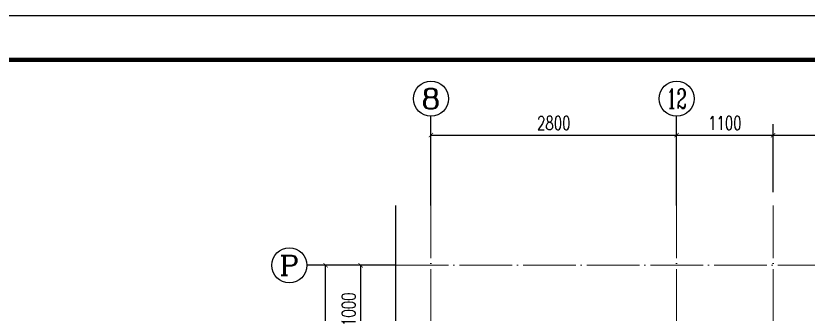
# Model space of a CAD drawing. Extents: x -812054 to 22247, y -644080 to 1003627.
# Drawn here: x -141389 to -132358, y -130165 to -126770 of the extents above; entities that cross this region are included whole.
import ezdxf
from ezdxf.enums import TextEntityAlignment as Align

# ---------------------------------------------------------------- set-up
doc = ezdxf.new("R2010")
doc.units = 0
doc.header["$LTSCALE"] = 1000
doc.linetypes.add('DOTE', pattern=[2.42, 2, -0.2, 0.02, -0.2])
doc.layers.get('0').update_dxf_attribs({"linetype": 'CONTINUOUS'})
doc.layers.get('DEFPOINTS').update_dxf_attribs({"linetype": 'CONTINUOUS'})
for name, color, linetype in [('-TK', 7, 'CONTINUOUS'), ('A-AXIS_TEXT', 7, 'CONTINUOUS'), ('AXIS', 3, 'CONTINUOUS'), ('DIM_SYMB', 3, 'CONTINUOUS'), ('PUB_DIM', 3, 'CONTINUOUS'), ('尺寸标注', 86, 'CONTINUOUS')]:
    doc.layers.add(name, color=color, linetype=linetype)
doc.layers.add('AXIS_TEXT', color=7, linetype='CONTINUOUS', lineweight=20)
doc.layers.add('DOTE', color=19, linetype='DOTE', lineweight=9)
doc.styles.add('_TCH_AXIS', font='COMPLEX', dxfattribs={"bigfont": 'GBCBIG'})
doc.styles.add('_TCH_DIM_T3', font='SIMPLEX', dxfattribs={"width": 0.705882, "bigfont": 'GBCBIG'})
doc.styles.add('COMPLEX', font='COMPLEX')
doc.dimstyles.new('_TCH_ARCH&&50', dxfattribs={"dimtxt": 157.5, "dimasz": 50, "dimexe": 125, "dimexo": 150, "dimgap": 58.75, "dimtad": 1, "dimdec": 0, "dimzin": 0, "dimdsep": 46, "dimtxsty": '_TCH_DIM_T3', "dimblk": 'ARCHTICK', "dimcen": 0.09, "dimclrt": 7, "dimazin": 0, "dimtfac": 1, "dimtdec": 0, "dimtix": 1, "dimtmove": 2, "dimatfit": 3, "dimldrblk": 'ARCHTICK', "dimfxl": 1, "dimtolj": 1, "dimtzin": 0, "dimarcsym": 0})

# ---------------------------------------------------------------- blocks, each defined once
blk = doc.blocks.new('A1')
blk.add_lwpolyline([(0, 59400), (0, 0), (84100, 0), (84100, 59400)], close=True)
at = {"const_width": 100}
blk.add_lwpolyline([(2500, 58400), (2500, 1000), (83100, 1000), (83100, 58400)], close=True, dxfattribs=at)
blk = doc.blocks.new('_AXISO')
blk.add_circle((0, 0), 0.5)
at = {"layer": 'A-AXIS_TEXT', "style": 'COMPLEX', "width": 1.041667}
blk.add_attdef('A', text='', height=0.56, dxfattribs=at).set_placement((-0.25, -0.28), (0.25, -0.28), align=Align.FIT)
blk = doc.blocks.new('_ArchTick')
at = {"color": 0, "linetype": 'ByBlock', "const_width": 0.15}
blk.add_lwpolyline([(-0.5, -0.5), (0.5, 0.5)], dxfattribs=at)
blk = doc.blocks.new('*D878')
at = {"layer": 'DEFPOINTS', "color": 0, "transparency": 16777216}
for p in [(-137458, -129609.3), (-137058, -129609.3), (-137058, -130609.3)]:
    blk.add_point(p, dxfattribs=at)
at = {"layer": '尺寸标注', "color": 0, "lineweight": -2, "transparency": 16777216}
for p, q in [((-137208, -129609.3), (-137583, -129609.3)), ((-137458, -130609.3), (-137458, -129609.3)), ((-137208, -130609.3), (-137583, -130609.3))]:
    blk.add_line(p, q, dxfattribs=at)
at = {"layer": '尺寸标注', "color": 0, "lineweight": -2, "transparency": 16777216, "xscale": 50, "yscale": 50, "zscale": 50}
for p, rotation in [((-137458, -129609.3), 90), ((-137458, -130609.3), 270)]:
    blk.add_blockref('_ArchTick', p, dxfattribs=dict(at, rotation=rotation))
at = {"layer": '尺寸标注', "color": 7, "transparency": 16777216, "insert": (-137595.5, -130109.3), "char_height": 157.5, "attachment_point": 5, "rotation": 90, "style": '_TCH_DIM_T3'}
blk.add_mtext('\\A1;1000', dxfattribs=at)
blk = doc.blocks.new('*D913')
at = {"layer": 'DEFPOINTS', "color": 0, "transparency": 16777216}
for p in [(-137858, -129609.3), (-137058, -129609.3), (-137058, -132109.3)]:
    blk.add_point(p, dxfattribs=at)
at = {"layer": 'PUB_DIM', "color": 0, "lineweight": -2, "transparency": 16777216}
for p, q in [((-137208, -129609.3), (-137983, -129609.3)), ((-137858, -132109.3), (-137858, -129609.3)), ((-137208, -132109.3), (-137983, -132109.3))]:
    blk.add_line(p, q, dxfattribs=at)
at = {"layer": 'PUB_DIM', "color": 0, "lineweight": -2, "transparency": 16777216, "xscale": 50, "yscale": 50, "zscale": 50}
for p, rotation in [((-137858, -129609.3), 90), ((-137858, -132109.3), 270)]:
    blk.add_blockref('_ArchTick', p, dxfattribs=dict(at, rotation=rotation))
at = {"layer": 'PUB_DIM', "color": 7, "transparency": 16777216, "insert": (-137995.5, -130859.3), "char_height": 157.5, "attachment_point": 5, "rotation": 90, "style": '_TCH_DIM_T3'}
blk.add_mtext('\\A1;2500', dxfattribs=at)
blk = doc.blocks.new('*D916')
at = {"layer": 'DEFPOINTS', "color": 0, "transparency": 16777216}
for p in [(-133858, -128127.8), (-136658, -128927.8), (-133858, -128927.8)]:
    blk.add_point(p, dxfattribs=at)
at = {"layer": 'PUB_DIM', "color": 0, "lineweight": -2, "transparency": 16777216}
for p, q in [((-136658, -128777.8), (-136658, -128002.8)), ((-133858, -128777.8), (-133858, -128002.8)), ((-136658, -128127.8), (-133858, -128127.8))]:
    blk.add_line(p, q, dxfattribs=at)
at = {"layer": 'PUB_DIM', "color": 0, "lineweight": -2, "transparency": 16777216, "xscale": 50, "yscale": 50, "zscale": 50, "rotation": 180}
blk.add_blockref('_ArchTick', (-136658, -128127.8), dxfattribs=at)
at = {"layer": 'PUB_DIM', "color": 0, "lineweight": -2, "transparency": 16777216, "xscale": 50, "yscale": 50, "zscale": 50}
blk.add_blockref('_ArchTick', (-133858, -128127.8), dxfattribs=at)
at = {"layer": 'PUB_DIM', "color": 7, "transparency": 16777216, "insert": (-135258, -127990.3), "char_height": 157.5, "attachment_point": 5, "style": '_TCH_DIM_T3'}
blk.add_mtext('\\A1;2800', dxfattribs=at)
blk = doc.blocks.new('*D917')
at = {"layer": 'DEFPOINTS', "color": 0, "transparency": 16777216}
for p in [(-132758, -128127.8), (-133858, -128927.8), (-132758, -128927.8)]:
    blk.add_point(p, dxfattribs=at)
at = {"layer": 'PUB_DIM', "color": 0, "lineweight": -2, "transparency": 16777216}
for p, q in [((-133858, -128777.8), (-133858, -128002.8)), ((-132758, -128777.8), (-132758, -128002.8)), ((-133858, -128127.8), (-132758, -128127.8))]:
    blk.add_line(p, q, dxfattribs=at)
at = {"layer": 'PUB_DIM', "color": 0, "lineweight": -2, "transparency": 16777216, "xscale": 50, "yscale": 50, "zscale": 50, "rotation": 180}
blk.add_blockref('_ArchTick', (-133858, -128127.8), dxfattribs=at)
at = {"layer": 'PUB_DIM', "color": 0, "lineweight": -2, "transparency": 16777216, "xscale": 50, "yscale": 50, "zscale": 50}
blk.add_blockref('_ArchTick', (-132758, -128127.8), dxfattribs=at)
at = {"layer": 'PUB_DIM', "color": 7, "transparency": 16777216, "insert": (-133308, -127990.3), "char_height": 157.5, "attachment_point": 5, "style": '_TCH_DIM_T3'}
blk.add_mtext('\\A1;1100', dxfattribs=at)
blk = doc.blocks.new('*D918')
at = {"layer": 'DEFPOINTS', "color": 0, "transparency": 16777216}
for p in [(-130958, -128127.8), (-132758, -128927.8), (-130958, -128927.8)]:
    blk.add_point(p, dxfattribs=at)
at = {"layer": 'PUB_DIM', "color": 0, "lineweight": -2, "transparency": 16777216}
for p, q in [((-132758, -128777.8), (-132758, -128002.8)), ((-130958, -128777.8), (-130958, -128002.8)), ((-132758, -128127.8), (-130958, -128127.8))]:
    blk.add_line(p, q, dxfattribs=at)
at = {"layer": 'PUB_DIM', "color": 0, "lineweight": -2, "transparency": 16777216, "xscale": 50, "yscale": 50, "zscale": 50, "rotation": 180}
blk.add_blockref('_ArchTick', (-132758, -128127.8), dxfattribs=at)
at = {"layer": 'PUB_DIM', "color": 0, "lineweight": -2, "transparency": 16777216, "xscale": 50, "yscale": 50, "zscale": 50}
blk.add_blockref('_ArchTick', (-130958, -128127.8), dxfattribs=at)
at = {"layer": 'PUB_DIM', "color": 7, "transparency": 16777216, "insert": (-131858, -127990.3), "char_height": 157.5, "attachment_point": 5, "style": '_TCH_DIM_T3'}
blk.add_mtext('\\A1;1800', dxfattribs=at)

msp = doc.modelspace()

# ---------------------------------------------------------------- linework, layer by layer
at = {"layer": 'AXIS'}
for p, q in [((-136657.95, -128927.83), (-136657.95, -127913.23)), ((-133857.95, -128927.83), (-133857.95, -127913.23)), ((-137057.95, -129609.29), (-138072.56, -129609.29))]:
    msp.add_line(p, q, dxfattribs=at)
at = {"layer": 'DIM_SYMB'}
msp.add_lwpolyline([(-137057.95, -140858.03), (-137057.95, -134949.18), (-137162.95, -134910.96), (-136952.95, -134873.93), (-137057.95, -134836.68), (-137057.95, -128927.83)], dxfattribs=at)
at = {"layer": 'DOTE', "linetype": 'DOTE', "ltscale": 0.3}
for p, q in [((-136657.95, -128927.83), (-136657.95, -138209.29)), ((-133857.95, -128927.83), (-133857.95, -138209.29)), ((-132757.95, -128927.83), (-132757.95, -132109.29)), ((-137057.95, -129609.29), (-125694.37, -129609.29))]:
    msp.add_line(p, q, dxfattribs=at)

# ---------------------------------------------------------------- block references
at = {"layer": '-TK', "xscale": 0.5, "yscale": 0.5, "zscale": 0.5}
msp.add_blockref('A1', (-159676.1, -156470.18), dxfattribs=at)
at = {"layer": 'AXIS'}
ref = msp.add_blockref('_AXISO', (-136657.95, -127713.23), dxfattribs=dict(at, xscale=400, yscale=400, zscale=400))
ref.add_attrib('A', '8', dxfattribs={"layer": 'AXIS_TEXT', "height": 226.27, "style": '_TCH_AXIS', "width": 1.5}).set_placement((-136771.09, -127826.36), (-136544.82, -127826.36), align=Align.FIT)
ref = msp.add_blockref('_AXISO', (-133857.95, -127713.23), dxfattribs=dict(at, xscale=400, yscale=400, zscale=400))
ref.add_attrib('A', '12', dxfattribs={"layer": 'AXIS_TEXT', "height": 226.274, "style": '_TCH_AXIS', "width": 0.724138}).set_placement((-133971.09, -127826.36), (-133744.82, -127826.36), align=Align.FIT)
ref = msp.add_blockref('_AXISO', (-138272.56, -129609.29), dxfattribs=dict(at, xscale=400, yscale=400, zscale=400))
ref.add_attrib('A', 'P', dxfattribs={"layer": 'AXIS_TEXT', "height": 226.27, "style": '_TCH_AXIS', "width": 1.235294}).set_placement((-138385.7, -129722.43), (-138159.42, -129722.43), align=Align.FIT)

# ---------------------------------------------------------------- dimensions: what is measured, and where the dimension line sits
at = {"layer": 'PUB_DIM'}
for p1, p2, distance, picture, middle in [((-136657.95, -128927.83), (-133857.95, -128927.83), 799.99, '*D916', (-135257.95, -127990.33)), ((-133857.95, -128927.83), (-132757.95, -128927.83), 799.99, '*D917', (-133307.95, -127990.33)), ((-132757.95, -128927.83), (-130957.95, -128927.83), 799.99, '*D918', (-131857.95, -127990.33)), ((-137057.95, -132109.29), (-137057.95, -129609.29), 800, '*D913', (-137995.45, -130859.29))]:
    dim = msp.add_aligned_dim(p1=p1, p2=p2, distance=distance, dimstyle='_TCH_ARCH&&50', dxfattribs=at)
    dim.commit()
    dim.dimension.update_dxf_attribs({"geometry": picture, "text_midpoint": middle})
at = {"layer": '尺寸标注', "color": 106}
dim = msp.add_aligned_dim(p1=(-137057.95, -130609.3), p2=(-137057.95, -129609.29), distance=400, dimstyle='_TCH_ARCH&&50', dxfattribs=at)
dim.commit()
dim.dimension.update_dxf_attribs({"geometry": '*D878', "text_midpoint": (-137595.45, -130109.29)})

doc.saveas('drawing.dxf')
